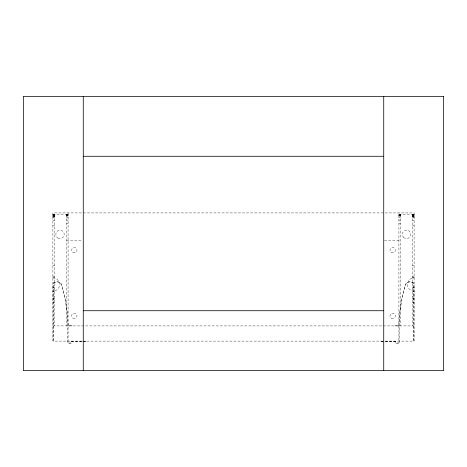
<?xml version="1.0" encoding="UTF-8"?>
<svg xmlns="http://www.w3.org/2000/svg" width="467" height="467" viewBox="0 0 467 467"><rect width="100%" height="100%" fill="white"/><g stroke="black" fill="none" stroke-linecap="round" stroke-linejoin="round"><path stroke-width="0.35" stroke-dasharray="2.33 1.75" d="M68.083 212.923L68.089 342.965L71.212 342.965L71.212 341.108M54.621 290.988L52.888 291.215A6.701 6.701 0 0 0 59.589 284.514A6.701 6.701 0 0 0 52.888 277.818L54.621 278.046M412.379 278.046L414.112 277.818A6.701 6.701 0 0 0 407.411 284.514A6.701 6.701 0 0 0 414.112 291.215L412.379 290.988M397.271 325.925L398.911 325.919L398.917 212.923M52.888 265.56L54.487 265.548M52.888 214.522L68.083 214.522M398.917 214.522L414.112 214.522M66.483 214.598L68.083 214.598M398.917 214.598L400.517 214.598M52.888 214.662L54.487 214.662M66.483 214.715L68.083 214.715M398.917 214.715L400.517 214.715M412.513 214.662L414.112 214.662M52.888 214.826L54.487 214.826M412.513 214.826L414.112 214.826M66.483 214.873L68.083 214.873M398.917 214.873L400.517 214.873M52.888 215.013L54.487 215.013M412.513 215.013L414.112 215.013M66.483 215.065L68.083 215.065M398.917 215.065L400.517 215.065M52.888 215.217L54.487 215.217M412.513 215.217L414.112 215.217M66.483 215.287L68.083 215.287M398.917 215.287L400.517 215.287M52.888 215.439L54.487 215.439M412.513 215.439L414.112 215.439M66.483 215.538L68.083 215.538M398.917 215.538L400.517 215.538M52.888 215.672L54.487 215.672M412.513 215.672L414.112 215.672M66.483 215.807L68.083 215.807M398.917 215.807L400.517 215.807M52.888 215.923L54.487 215.923M412.513 215.923L414.112 215.923M66.483 216.058L68.083 216.058M398.917 216.058L400.517 216.058M52.888 216.186L54.487 216.186M412.513 216.186L414.112 216.186M52.888 216.454L54.487 216.454M412.513 216.454L414.112 216.454M52.888 216.735L54.487 216.735M412.513 216.735L414.112 216.735M52.888 217.015L54.487 217.015M412.513 217.015L414.112 217.015M52.888 217.301L54.487 217.301M66.483 217.301L68.083 217.301M398.917 217.301L400.517 217.301M412.513 217.301L414.112 217.301M66.483 220.091L68.083 220.091M398.917 220.091L400.517 220.091M52.888 220.757L54.487 220.757M412.513 220.757L414.112 220.757M66.483 223.471L68.083 223.471M398.917 223.471L400.517 223.471M52.888 225.818L54.487 225.818M412.513 225.818L414.112 225.818M66.483 240.166L82.571 240.166M384.429 240.166L400.517 240.166M52.888 276.808L54.487 276.808M412.513 276.808L414.112 276.808M52.888 277.9L54.487 277.9M412.513 277.9L414.112 277.9M52.888 282.628L54.487 282.599M412.513 282.628L414.112 282.599M52.888 287.841L54.487 287.841M412.513 287.841L414.112 287.841M52.888 287.958L54.487 287.958M412.513 287.958L414.112 287.958M52.888 291.297L54.487 291.297M412.513 291.297L414.112 291.297M52.888 296.113L54.487 296.113M412.513 296.113L414.112 296.113M52.888 298.792L54.487 298.792M412.513 298.792L414.112 298.792M52.888 299.896L54.487 299.896M412.513 299.896L414.112 299.896M52.888 302.575L54.487 302.575M412.513 302.575L414.112 302.575M52.888 325.913L414.112 325.913M82.023 341.108L52.888 341.108L52.888 212.923L414.112 212.923L414.112 341.108L383.524 341.108M82.747 341.108L382.794 341.108M412.513 265.548L414.112 265.56M68.089 325.913L69.729 325.919M398.911 325.919L398.911 342.965L395.788 342.965L395.788 341.108M412.513 214.522L412.513 325.913M400.517 214.522L400.517 325.913M395.537 341.108L395.537 341.529L380.354 341.786L395.537 341.786L395.537 343.216L399.162 343.216L399.285 321.95A150.181 150.181 0 0 1 405.788 284.245L406.237 283.603A4.606 4.606 0 0 1 413.313 283.603L413.739 284.216L413.855 341.529L413.995 284.14A4.863 4.863 0 0 0 405.554 284.14A150.52 150.52 0 0 0 399.034 321.938L398.952 323.981A1.687 1.687 0 0 1 397.265 325.668L394.732 325.925M72.268 325.919L69.735 325.668A1.687 1.687 0 0 1 68.048 323.981L67.966 321.938A150.52 150.52 0 0 0 61.446 284.14A4.863 4.863 0 0 0 53.005 284.134L53.145 341.529L53.261 284.216L53.687 283.603A4.606 4.606 0 0 1 60.763 283.603L61.212 284.245A150.181 150.181 0 0 1 67.715 321.944L67.838 343.216L71.463 343.216L71.463 341.78L86.646 341.78L71.463 341.529L71.463 341.108M66.483 214.522L66.483 325.913M54.487 214.522L54.487 325.913M403.564 237.364A4.221 4.221 0 0 0 410.621 235.473A4.221 4.221 0 0 0 405.455 230.307A4.221 4.221 0 0 0 403.564 237.364M391.334 318.144A2.679 2.679 0 0 0 395.356 315.82A2.679 2.679 0 0 0 391.334 313.503A2.679 2.679 0 0 0 391.334 318.144M391.334 252.489A2.679 2.679 0 0 0 395.356 250.172A2.679 2.679 0 0 0 391.334 247.849A2.679 2.679 0 0 0 391.334 252.489M57.926 238.03A4.221 4.221 0 0 0 64.253 234.381A4.221 4.221 0 0 0 57.926 230.727A4.221 4.221 0 0 0 57.926 238.03M72.986 318.144A2.679 2.679 0 0 0 77.002 315.82A2.679 2.679 0 0 0 72.986 313.503A2.679 2.679 0 0 0 72.986 318.144M72.986 252.489A2.679 2.679 0 0 0 77.002 250.172A2.679 2.679 0 0 0 72.986 247.849A2.679 2.679 0 0 0 72.986 252.489"/><path stroke-width="0.7" d="M83.272 156.276L383.728 156.276M83.272 310.724L383.728 310.724M383.728 96.354L383.728 370.646M83.272 96.354L83.272 370.646M443.65 96.354L23.35 96.354L23.35 370.646L443.65 370.646L443.65 96.354"/></g></svg>
